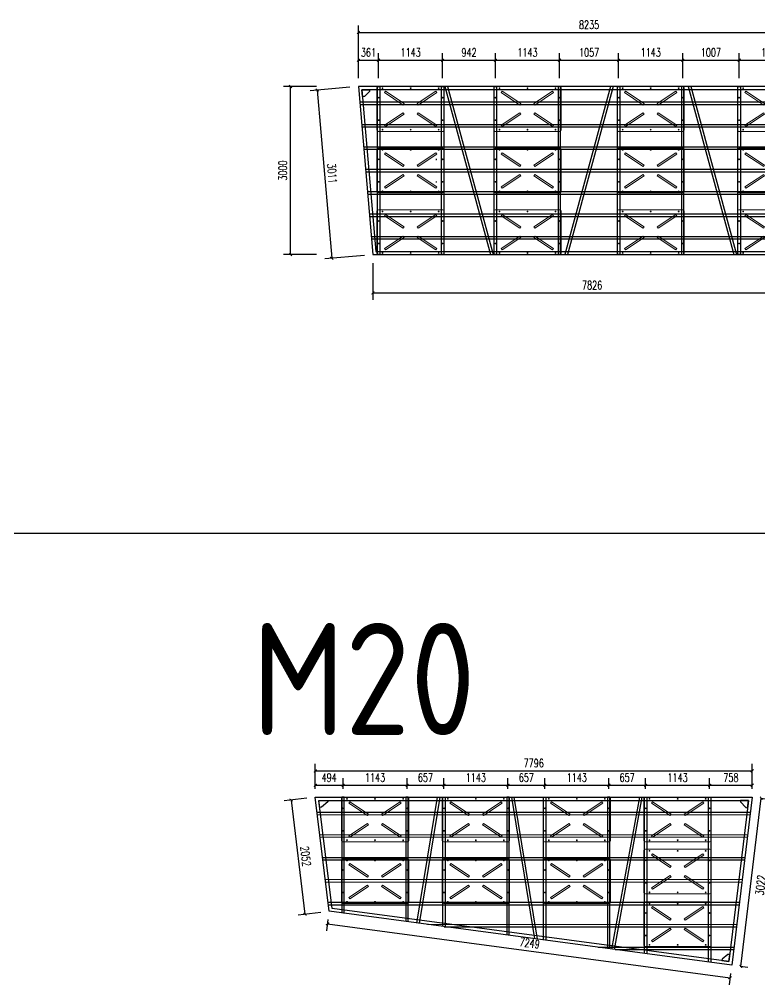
# Model space of a CAD drawing. Extents: x 1254079 to 1500931, y -102737 to 142253.
# Drawn here: x 1351050 to 1364264, y -50353 to -33127 of the extents above; entities that cross this region are included whole.
import ezdxf

# ---------------------------------------------------------------- set-up
doc = ezdxf.new("R2010")
doc.units = 0
doc.header["$LTSCALE"] = 1000
doc.header["$MEASUREMENT"] = 0
for name, color, linetype in [('DIM_MODI', 6, 'Continuous'), ('DOTE', 1, 'Continuous'), ('PUB_DIM', 3, 'Continuous'), ('PUB_TEXT', 7, 'Continuous'), ('W-float bowl浮筒', 253, 'Continuous'), ('W-FLOAT_BOWL浮筒', 253, 'Continuous'), ('W-STEEL_FRAME钢架', 3, 'Continuous'), ('W-STEEL_KEEL钢龙骨', 5, 'Continuous'), ('钢架', 90, 'Continuous')]:
    doc.layers.add(name, color=color, linetype=linetype)
doc.styles.add('_TCH_DIM_T3', font='SIMPLEX', dxfattribs={"width": 0.705882, "bigfont": 'GBCBIG'})
doc.styles.get("Standard").update_dxf_attribs({"font": 'gbenor.shx', "bigfont": 'gbcbig.shx'})
doc.dimstyles.new('_TCH_ARCH&&50', dxfattribs={"dimtxt": 148.75, "dimasz": 50, "dimexe": 125, "dimexo": 150, "dimgap": 63.125, "dimtad": 1, "dimdec": 0, "dimzin": 0, "dimdsep": 46, "dimtxsty": '_TCH_DIM_T3', "dimblk": 'ARCHTICK', "dimcen": 0.09, "dimclrt": 7, "dimazin": 2, "dimtfac": 1, "dimtdec": 0, "dimtix": 1, "dimtmove": 2, "dimatfit": 3, "dimfxl": 0, "dimtolj": 1, "dimtzin": 0, "dimarcsym": 0})

# ---------------------------------------------------------------- blocks, each defined once
blk = doc.blocks.new('_ArchTick')
at = {"color": 0, "linetype": 'ByBlock', "const_width": 0.4}
blk.add_lwpolyline([(-0.5, -0.5), (0.5, 0.5)], dxfattribs=at)
blk = doc.blocks.new('*D634')
at = {"layer": 'Defpoints', "color": 0, "transparency": 16777216}
for p in [(1356828, -46794), (1356333, -47006), (1356828, -47006)]:
    blk.add_point(p, dxfattribs=at)
at = {"layer": 'PUB_DIM', "color": 0, "lineweight": -2, "transparency": 16777216}
for p, q in [((1356333, -46856), (1356333, -46669)), ((1356828, -46856), (1356828, -46669)), ((1356333, -46794), (1356828, -46794))]:
    blk.add_line(p, q, dxfattribs=at)
at = {"layer": 'PUB_DIM', "color": 0, "lineweight": -2, "transparency": 16777216, "xscale": 50, "yscale": 50, "zscale": 50, "rotation": 180}
blk.add_blockref('_ArchTick', (1356333, -46794), dxfattribs=at)
at = {"layer": 'PUB_DIM', "color": 0, "lineweight": -2, "transparency": 16777216, "xscale": 50, "yscale": 50, "zscale": 50}
blk.add_blockref('_ArchTick', (1356828, -46794), dxfattribs=at)
at = {"layer": 'PUB_DIM', "color": 7, "transparency": 16777216, "insert": (1356580, -46657), "char_height": 148.8, "attachment_point": 5, "style": '_TCH_DIM_T3'}
blk.add_mtext('\\A1;494', dxfattribs=at)
blk = doc.blocks.new('*D635')
at = {"layer": 'Defpoints', "color": 0, "transparency": 16777216}
for p in [(1357971, -46794), (1356828, -47006), (1357971, -47006)]:
    blk.add_point(p, dxfattribs=at)
at = {"layer": 'PUB_DIM', "color": 0, "lineweight": -2, "transparency": 16777216}
for p, q in [((1356828, -46856), (1356828, -46669)), ((1357971, -46856), (1357971, -46669)), ((1356828, -46794), (1357971, -46794))]:
    blk.add_line(p, q, dxfattribs=at)
at = {"layer": 'PUB_DIM', "color": 0, "lineweight": -2, "transparency": 16777216, "xscale": 50, "yscale": 50, "zscale": 50, "rotation": 180}
blk.add_blockref('_ArchTick', (1356828, -46794), dxfattribs=at)
at = {"layer": 'PUB_DIM', "color": 0, "lineweight": -2, "transparency": 16777216, "xscale": 50, "yscale": 50, "zscale": 50}
blk.add_blockref('_ArchTick', (1357971, -46794), dxfattribs=at)
at = {"layer": 'PUB_DIM', "color": 7, "transparency": 16777216, "insert": (1357399, -46657), "char_height": 148.8, "attachment_point": 5, "style": '_TCH_DIM_T3'}
blk.add_mtext('\\A1;1143', dxfattribs=at)
blk = doc.blocks.new('*D636')
at = {"layer": 'Defpoints', "color": 0, "transparency": 16777216}
for p in [(1358628, -46794), (1357971, -47006), (1358628, -47006)]:
    blk.add_point(p, dxfattribs=at)
at = {"layer": 'PUB_DIM', "color": 0, "lineweight": -2, "transparency": 16777216}
for p, q in [((1357971, -46856), (1357971, -46669)), ((1358628, -46856), (1358628, -46669)), ((1357971, -46794), (1358628, -46794))]:
    blk.add_line(p, q, dxfattribs=at)
at = {"layer": 'PUB_DIM', "color": 0, "lineweight": -2, "transparency": 16777216, "xscale": 50, "yscale": 50, "zscale": 50, "rotation": 180}
blk.add_blockref('_ArchTick', (1357971, -46794), dxfattribs=at)
at = {"layer": 'PUB_DIM', "color": 0, "lineweight": -2, "transparency": 16777216, "xscale": 50, "yscale": 50, "zscale": 50}
blk.add_blockref('_ArchTick', (1358628, -46794), dxfattribs=at)
at = {"layer": 'PUB_DIM', "color": 7, "transparency": 16777216, "insert": (1358299, -46657), "char_height": 148.8, "attachment_point": 5, "style": '_TCH_DIM_T3'}
blk.add_mtext('\\A1;657', dxfattribs=at)
blk = doc.blocks.new('*D637')
at = {"layer": 'Defpoints', "color": 0, "transparency": 16777216}
for p in [(1359771, -46794), (1358628, -47006), (1359771, -47006)]:
    blk.add_point(p, dxfattribs=at)
at = {"layer": 'PUB_DIM', "color": 0, "lineweight": -2, "transparency": 16777216}
for p, q in [((1358628, -46856), (1358628, -46669)), ((1359771, -46856), (1359771, -46669)), ((1358628, -46794), (1359771, -46794))]:
    blk.add_line(p, q, dxfattribs=at)
at = {"layer": 'PUB_DIM', "color": 0, "lineweight": -2, "transparency": 16777216, "xscale": 50, "yscale": 50, "zscale": 50, "rotation": 180}
blk.add_blockref('_ArchTick', (1358628, -46794), dxfattribs=at)
at = {"layer": 'PUB_DIM', "color": 0, "lineweight": -2, "transparency": 16777216, "xscale": 50, "yscale": 50, "zscale": 50}
blk.add_blockref('_ArchTick', (1359771, -46794), dxfattribs=at)
at = {"layer": 'PUB_DIM', "color": 7, "transparency": 16777216, "insert": (1359199, -46657), "char_height": 148.8, "attachment_point": 5, "style": '_TCH_DIM_T3'}
blk.add_mtext('\\A1;1143', dxfattribs=at)
blk = doc.blocks.new('*D638')
at = {"layer": 'Defpoints', "color": 0, "transparency": 16777216}
for p in [(1360428, -46794), (1359771, -47006), (1360428, -47006)]:
    blk.add_point(p, dxfattribs=at)
at = {"layer": 'PUB_DIM', "color": 0, "lineweight": -2, "transparency": 16777216}
for p, q in [((1359771, -46856), (1359771, -46669)), ((1360428, -46856), (1360428, -46669)), ((1359771, -46794), (1360428, -46794))]:
    blk.add_line(p, q, dxfattribs=at)
at = {"layer": 'PUB_DIM', "color": 0, "lineweight": -2, "transparency": 16777216, "xscale": 50, "yscale": 50, "zscale": 50, "rotation": 180}
blk.add_blockref('_ArchTick', (1359771, -46794), dxfattribs=at)
at = {"layer": 'PUB_DIM', "color": 0, "lineweight": -2, "transparency": 16777216, "xscale": 50, "yscale": 50, "zscale": 50}
blk.add_blockref('_ArchTick', (1360428, -46794), dxfattribs=at)
at = {"layer": 'PUB_DIM', "color": 7, "transparency": 16777216, "insert": (1360099, -46657), "char_height": 148.8, "attachment_point": 5, "style": '_TCH_DIM_T3'}
blk.add_mtext('\\A1;657', dxfattribs=at)
blk = doc.blocks.new('*D639')
at = {"layer": 'Defpoints', "color": 0, "transparency": 16777216}
for p in [(1361571, -46794), (1360428, -47006), (1361571, -47006)]:
    blk.add_point(p, dxfattribs=at)
at = {"layer": 'PUB_DIM', "color": 0, "lineweight": -2, "transparency": 16777216}
for p, q in [((1360428, -46856), (1360428, -46669)), ((1361571, -46856), (1361571, -46669)), ((1360428, -46794), (1361571, -46794))]:
    blk.add_line(p, q, dxfattribs=at)
at = {"layer": 'PUB_DIM', "color": 0, "lineweight": -2, "transparency": 16777216, "xscale": 50, "yscale": 50, "zscale": 50, "rotation": 180}
blk.add_blockref('_ArchTick', (1360428, -46794), dxfattribs=at)
at = {"layer": 'PUB_DIM', "color": 0, "lineweight": -2, "transparency": 16777216, "xscale": 50, "yscale": 50, "zscale": 50}
blk.add_blockref('_ArchTick', (1361571, -46794), dxfattribs=at)
at = {"layer": 'PUB_DIM', "color": 7, "transparency": 16777216, "insert": (1360999, -46657), "char_height": 148.8, "attachment_point": 5, "style": '_TCH_DIM_T3'}
blk.add_mtext('\\A1;1143', dxfattribs=at)
blk = doc.blocks.new('*D640')
at = {"layer": 'Defpoints', "color": 0, "transparency": 16777216}
for p in [(1362228, -46794), (1361571, -47006), (1362228, -47006)]:
    blk.add_point(p, dxfattribs=at)
at = {"layer": 'PUB_DIM', "color": 0, "lineweight": -2, "transparency": 16777216}
for p, q in [((1361571, -46856), (1361571, -46669)), ((1362228, -46856), (1362228, -46669)), ((1361571, -46794), (1362228, -46794))]:
    blk.add_line(p, q, dxfattribs=at)
at = {"layer": 'PUB_DIM', "color": 0, "lineweight": -2, "transparency": 16777216, "xscale": 50, "yscale": 50, "zscale": 50, "rotation": 180}
blk.add_blockref('_ArchTick', (1361571, -46794), dxfattribs=at)
at = {"layer": 'PUB_DIM', "color": 0, "lineweight": -2, "transparency": 16777216, "xscale": 50, "yscale": 50, "zscale": 50}
blk.add_blockref('_ArchTick', (1362228, -46794), dxfattribs=at)
at = {"layer": 'PUB_DIM', "color": 7, "transparency": 16777216, "insert": (1361899, -46657), "char_height": 148.8, "attachment_point": 5, "style": '_TCH_DIM_T3'}
blk.add_mtext('\\A1;657', dxfattribs=at)
blk = doc.blocks.new('*D641')
at = {"layer": 'Defpoints', "color": 0, "transparency": 16777216}
for p in [(1363371, -46794), (1362228, -47006), (1363371, -47006)]:
    blk.add_point(p, dxfattribs=at)
at = {"layer": 'PUB_DIM', "color": 0, "lineweight": -2, "transparency": 16777216}
for p, q in [((1362228, -46856), (1362228, -46669)), ((1363371, -46856), (1363371, -46669)), ((1362228, -46794), (1363371, -46794))]:
    blk.add_line(p, q, dxfattribs=at)
at = {"layer": 'PUB_DIM', "color": 0, "lineweight": -2, "transparency": 16777216, "xscale": 50, "yscale": 50, "zscale": 50, "rotation": 180}
blk.add_blockref('_ArchTick', (1362228, -46794), dxfattribs=at)
at = {"layer": 'PUB_DIM', "color": 0, "lineweight": -2, "transparency": 16777216, "xscale": 50, "yscale": 50, "zscale": 50}
blk.add_blockref('_ArchTick', (1363371, -46794), dxfattribs=at)
at = {"layer": 'PUB_DIM', "color": 7, "transparency": 16777216, "insert": (1362799, -46657), "char_height": 148.8, "attachment_point": 5, "style": '_TCH_DIM_T3'}
blk.add_mtext('\\A1;1143', dxfattribs=at)
blk = doc.blocks.new('*D642')
at = {"layer": 'Defpoints', "color": 0, "transparency": 16777216}
for p in [(1364129, -46794), (1363371, -47006), (1364129, -47006)]:
    blk.add_point(p, dxfattribs=at)
at = {"layer": 'PUB_DIM', "color": 0, "lineweight": -2, "transparency": 16777216}
for p, q in [((1363371, -46856), (1363371, -46669)), ((1364129, -46856), (1364129, -46669)), ((1363371, -46794), (1364129, -46794))]:
    blk.add_line(p, q, dxfattribs=at)
at = {"layer": 'PUB_DIM', "color": 0, "lineweight": -2, "transparency": 16777216, "xscale": 50, "yscale": 50, "zscale": 50, "rotation": 180}
blk.add_blockref('_ArchTick', (1363371, -46794), dxfattribs=at)
at = {"layer": 'PUB_DIM', "color": 0, "lineweight": -2, "transparency": 16777216, "xscale": 50, "yscale": 50, "zscale": 50}
blk.add_blockref('_ArchTick', (1364129, -46794), dxfattribs=at)
at = {"layer": 'PUB_DIM', "color": 7, "transparency": 16777216, "insert": (1363750, -46657), "char_height": 148.8, "attachment_point": 5, "style": '_TCH_DIM_T3'}
blk.add_mtext('\\A1;758', dxfattribs=at)
blk = doc.blocks.new('*D643')
at = {"layer": 'Defpoints', "color": 0, "transparency": 16777216}
for p in [(1356333, -47006), (1356579, -49044), (1356148, -49096)]:
    blk.add_point(p, dxfattribs=at)
at = {"layer": 'PUB_DIM', "color": 0, "lineweight": -2, "transparency": 16777216}
for p, q in [((1356184, -47024), (1355777, -47073)), ((1355901, -47058), (1356148, -49096)), ((1356430, -49062), (1356024, -49111))]:
    blk.add_line(p, q, dxfattribs=at)
at = {"layer": 'PUB_DIM', "color": 0, "lineweight": -2, "transparency": 16777216, "xscale": 50, "yscale": 50, "zscale": 50}
for p, rotation in [((1355901, -47058), 96.8888649522664), ((1356148, -49096), 276.8888649522664)]:
    blk.add_blockref('_ArchTick', p, dxfattribs=dict(at, rotation=rotation))
at = {"layer": 'PUB_DIM', "color": 7, "transparency": 16777216, "insert": (1356161, -48061), "char_height": 148.8, "attachment_point": 5, "rotation": 276.8889, "style": '_TCH_DIM_T3'}
blk.add_mtext('\\A1;2052', dxfattribs=at)
blk = doc.blocks.new('*D644')
at = {"layer": 'Defpoints', "color": 0, "transparency": 16777216}
for p in [(1356579, -49044), (1363765, -50006), (1363735, -50229)]:
    blk.add_point(p, dxfattribs=at)
at = {"layer": 'PUB_DIM', "color": 0, "lineweight": -2, "transparency": 16777216}
for p, q in [((1356559, -49192), (1356533, -49391)), ((1356550, -49267), (1363735, -50229)), ((1363745, -50155), (1363718, -50353))]:
    blk.add_line(p, q, dxfattribs=at)
at = {"layer": 'PUB_DIM', "color": 0, "lineweight": -2, "transparency": 16777216, "xscale": 50, "yscale": 50, "zscale": 50}
for p, rotation in [((1356550, -49267), 172.3716008341246), ((1363735, -50229), 352.3716008341247)]:
    blk.add_blockref('_ArchTick', p, dxfattribs=dict(at, rotation=rotation))
at = {"layer": 'PUB_DIM', "color": 7, "transparency": 16777216, "insert": (1360160, -49612), "char_height": 148.8, "attachment_point": 5, "rotation": 352.3716, "style": '_TCH_DIM_T3'}
blk.add_mtext('\\A1;7249', dxfattribs=at)
blk = doc.blocks.new('*D645')
at = {"layer": 'Defpoints', "color": 0, "transparency": 16777216}
for p in [(1364129, -47006), (1364292, -47026), (1363765, -50006)]:
    blk.add_point(p, dxfattribs=at)
at = {"layer": 'PUB_DIM', "color": 0, "lineweight": -2, "transparency": 16777216}
for p, q in [((1363928, -50026), (1364292, -47026)), ((1364278, -47024), (1364416, -47041)), ((1363914, -50024), (1364052, -50041))]:
    blk.add_line(p, q, dxfattribs=at)
at = {"layer": 'PUB_DIM', "color": 0, "lineweight": -2, "transparency": 16777216, "xscale": 50, "yscale": 50, "zscale": 50}
for p, rotation in [((1364292, -47026), 83.0766797897188), ((1363928, -50026), 263.0766797897188)]:
    blk.add_blockref('_ArchTick', p, dxfattribs=dict(at, rotation=rotation))
at = {"layer": 'PUB_DIM', "color": 7, "transparency": 16777216, "insert": (1364280, -48577), "char_height": 148.8, "attachment_point": 5, "rotation": 83.0767, "style": '_TCH_DIM_T3'}
blk.add_mtext('\\A1;3022', dxfattribs=at)
blk = doc.blocks.new('*D646')
at = {"layer": 'Defpoints', "color": 0, "transparency": 16777216}
for p in [(1364129, -46538), (1356333, -47006), (1364129, -47006)]:
    blk.add_point(p, dxfattribs=at)
at = {"layer": 'PUB_DIM', "color": 0, "lineweight": -2, "transparency": 16777216}
for p, q in [((1356333, -46856), (1356333, -46413)), ((1364129, -46856), (1364129, -46413)), ((1356333, -46538), (1364129, -46538))]:
    blk.add_line(p, q, dxfattribs=at)
at = {"layer": 'PUB_DIM', "color": 0, "lineweight": -2, "transparency": 16777216, "xscale": 50, "yscale": 50, "zscale": 50, "rotation": 180}
blk.add_blockref('_ArchTick', (1356333, -46538), dxfattribs=at)
at = {"layer": 'PUB_DIM', "color": 0, "lineweight": -2, "transparency": 16777216, "xscale": 50, "yscale": 50, "zscale": 50}
blk.add_blockref('_ArchTick', (1364129, -46538), dxfattribs=at)
at = {"layer": 'PUB_DIM', "color": 7, "transparency": 16777216, "insert": (1360231, -46400), "char_height": 148.8, "attachment_point": 5, "style": '_TCH_DIM_T3'}
blk.add_mtext('\\A1;7796', dxfattribs=at)
blk = doc.blocks.new('*D707')
at = {"layer": 'Defpoints', "color": 0, "transparency": 16777216}
for p in [(1355891, -34326), (1356504, -34326), (1356504, -37326)]:
    blk.add_point(p, dxfattribs=at)
at = {"layer": 'PUB_DIM', "color": 0, "lineweight": -2, "transparency": 16777216}
for p, q in [((1356354, -34326), (1355766, -34326)), ((1355891, -37326), (1355891, -34326)), ((1356354, -37326), (1355766, -37326))]:
    blk.add_line(p, q, dxfattribs=at)
at = {"layer": 'PUB_DIM', "color": 0, "lineweight": -2, "transparency": 16777216, "xscale": 50, "yscale": 50, "zscale": 50}
for p, rotation in [((1355891, -34326), 90), ((1355891, -37326), 270)]:
    blk.add_blockref('_ArchTick', p, dxfattribs=dict(at, rotation=rotation))
at = {"layer": 'PUB_DIM', "color": 7, "transparency": 16777216, "insert": (1355753, -35826), "char_height": 148.8, "attachment_point": 5, "rotation": 90, "style": '_TCH_DIM_T3'}
blk.add_mtext('\\A1;3000', dxfattribs=at)
blk = doc.blocks.new('*D708')
at = {"layer": 'Defpoints', "color": 0, "transparency": 16777216}
for p in [(1357462, -33857), (1357102, -34326), (1357462, -34326)]:
    blk.add_point(p, dxfattribs=at)
at = {"layer": 'PUB_DIM', "color": 0, "lineweight": -2, "transparency": 16777216}
for p, q in [((1357102, -34176), (1357102, -33732)), ((1357462, -34176), (1357462, -33732)), ((1357102, -33857), (1357462, -33857))]:
    blk.add_line(p, q, dxfattribs=at)
at = {"layer": 'PUB_DIM', "color": 0, "lineweight": -2, "transparency": 16777216, "xscale": 50, "yscale": 50, "zscale": 50, "rotation": 180}
blk.add_blockref('_ArchTick', (1357102, -33857), dxfattribs=at)
at = {"layer": 'PUB_DIM', "color": 0, "lineweight": -2, "transparency": 16777216, "xscale": 50, "yscale": 50, "zscale": 50}
blk.add_blockref('_ArchTick', (1357462, -33857), dxfattribs=at)
at = {"layer": 'PUB_DIM', "color": 7, "transparency": 16777216, "insert": (1357282, -33719), "char_height": 148.8, "attachment_point": 5, "style": '_TCH_DIM_T3'}
blk.add_mtext('\\A1;361', dxfattribs=at)
blk = doc.blocks.new('*D709')
at = {"layer": 'Defpoints', "color": 0, "transparency": 16777216}
for p in [(1358605, -33857), (1357462, -34326), (1358605, -34326)]:
    blk.add_point(p, dxfattribs=at)
at = {"layer": 'PUB_DIM', "color": 0, "lineweight": -2, "transparency": 16777216}
for p, q in [((1357462, -34176), (1357462, -33732)), ((1358605, -34176), (1358605, -33732)), ((1357462, -33857), (1358605, -33857))]:
    blk.add_line(p, q, dxfattribs=at)
at = {"layer": 'PUB_DIM', "color": 0, "lineweight": -2, "transparency": 16777216, "xscale": 50, "yscale": 50, "zscale": 50, "rotation": 180}
blk.add_blockref('_ArchTick', (1357462, -33857), dxfattribs=at)
at = {"layer": 'PUB_DIM', "color": 0, "lineweight": -2, "transparency": 16777216, "xscale": 50, "yscale": 50, "zscale": 50}
blk.add_blockref('_ArchTick', (1358605, -33857), dxfattribs=at)
at = {"layer": 'PUB_DIM', "color": 7, "transparency": 16777216, "insert": (1358034, -33719), "char_height": 148.8, "attachment_point": 5, "style": '_TCH_DIM_T3'}
blk.add_mtext('\\A1;1143', dxfattribs=at)
blk = doc.blocks.new('*D710')
at = {"layer": 'Defpoints', "color": 0, "transparency": 16777216}
for p in [(1359547, -33857), (1358605, -34326), (1359547, -34326)]:
    blk.add_point(p, dxfattribs=at)
at = {"layer": 'PUB_DIM', "color": 0, "lineweight": -2, "transparency": 16777216}
for p, q in [((1358605, -34176), (1358605, -33732)), ((1359547, -34176), (1359547, -33732)), ((1358605, -33857), (1359547, -33857))]:
    blk.add_line(p, q, dxfattribs=at)
at = {"layer": 'PUB_DIM', "color": 0, "lineweight": -2, "transparency": 16777216, "xscale": 50, "yscale": 50, "zscale": 50, "rotation": 180}
blk.add_blockref('_ArchTick', (1358605, -33857), dxfattribs=at)
at = {"layer": 'PUB_DIM', "color": 0, "lineweight": -2, "transparency": 16777216, "xscale": 50, "yscale": 50, "zscale": 50}
blk.add_blockref('_ArchTick', (1359547, -33857), dxfattribs=at)
at = {"layer": 'PUB_DIM', "color": 7, "transparency": 16777216, "insert": (1359076, -33719), "char_height": 148.8, "attachment_point": 5, "style": '_TCH_DIM_T3'}
blk.add_mtext('\\A1;942', dxfattribs=at)
blk = doc.blocks.new('*D711')
at = {"layer": 'Defpoints', "color": 0, "transparency": 16777216}
for p in [(1360690, -33857), (1359547, -34326), (1360690, -34326)]:
    blk.add_point(p, dxfattribs=at)
at = {"layer": 'PUB_DIM', "color": 0, "lineweight": -2, "transparency": 16777216}
for p, q in [((1359547, -34176), (1359547, -33732)), ((1360690, -34176), (1360690, -33732)), ((1359547, -33857), (1360690, -33857))]:
    blk.add_line(p, q, dxfattribs=at)
at = {"layer": 'PUB_DIM', "color": 0, "lineweight": -2, "transparency": 16777216, "xscale": 50, "yscale": 50, "zscale": 50, "rotation": 180}
blk.add_blockref('_ArchTick', (1359547, -33857), dxfattribs=at)
at = {"layer": 'PUB_DIM', "color": 0, "lineweight": -2, "transparency": 16777216, "xscale": 50, "yscale": 50, "zscale": 50}
blk.add_blockref('_ArchTick', (1360690, -33857), dxfattribs=at)
at = {"layer": 'PUB_DIM', "color": 7, "transparency": 16777216, "insert": (1360119, -33719), "char_height": 148.8, "attachment_point": 5, "style": '_TCH_DIM_T3'}
blk.add_mtext('\\A1;1143', dxfattribs=at)
blk = doc.blocks.new('*D712')
at = {"layer": 'Defpoints', "color": 0, "transparency": 16777216}
for p in [(1361747, -33857), (1360690, -34326), (1361747, -34326)]:
    blk.add_point(p, dxfattribs=at)
at = {"layer": 'PUB_DIM', "color": 0, "lineweight": -2, "transparency": 16777216}
for p, q in [((1360690, -34176), (1360690, -33732)), ((1361747, -34176), (1361747, -33732)), ((1360690, -33857), (1361747, -33857))]:
    blk.add_line(p, q, dxfattribs=at)
at = {"layer": 'PUB_DIM', "color": 0, "lineweight": -2, "transparency": 16777216, "xscale": 50, "yscale": 50, "zscale": 50, "rotation": 180}
blk.add_blockref('_ArchTick', (1360690, -33857), dxfattribs=at)
at = {"layer": 'PUB_DIM', "color": 0, "lineweight": -2, "transparency": 16777216, "xscale": 50, "yscale": 50, "zscale": 50}
blk.add_blockref('_ArchTick', (1361747, -33857), dxfattribs=at)
at = {"layer": 'PUB_DIM', "color": 7, "transparency": 16777216, "insert": (1361219, -33719), "char_height": 148.8, "attachment_point": 5, "style": '_TCH_DIM_T3'}
blk.add_mtext('\\A1;1057', dxfattribs=at)
blk = doc.blocks.new('*D713')
at = {"layer": 'Defpoints', "color": 0, "transparency": 16777216}
for p in [(1362890, -33857), (1361747, -34326), (1362890, -34326)]:
    blk.add_point(p, dxfattribs=at)
at = {"layer": 'PUB_DIM', "color": 0, "lineweight": -2, "transparency": 16777216}
for p, q in [((1361747, -34176), (1361747, -33732)), ((1362890, -34176), (1362890, -33732)), ((1361747, -33857), (1362890, -33857))]:
    blk.add_line(p, q, dxfattribs=at)
at = {"layer": 'PUB_DIM', "color": 0, "lineweight": -2, "transparency": 16777216, "xscale": 50, "yscale": 50, "zscale": 50, "rotation": 180}
blk.add_blockref('_ArchTick', (1361747, -33857), dxfattribs=at)
at = {"layer": 'PUB_DIM', "color": 0, "lineweight": -2, "transparency": 16777216, "xscale": 50, "yscale": 50, "zscale": 50}
blk.add_blockref('_ArchTick', (1362890, -33857), dxfattribs=at)
at = {"layer": 'PUB_DIM', "color": 7, "transparency": 16777216, "insert": (1362319, -33719), "char_height": 148.8, "attachment_point": 5, "style": '_TCH_DIM_T3'}
blk.add_mtext('\\A1;1143', dxfattribs=at)
blk = doc.blocks.new('*D714')
at = {"layer": 'Defpoints', "color": 0, "transparency": 16777216}
for p in [(1363897, -33857), (1362890, -34326), (1363897, -34326)]:
    blk.add_point(p, dxfattribs=at)
at = {"layer": 'PUB_DIM', "color": 0, "lineweight": -2, "transparency": 16777216}
for p, q in [((1362890, -34176), (1362890, -33732)), ((1363897, -34176), (1363897, -33732)), ((1362890, -33857), (1363897, -33857))]:
    blk.add_line(p, q, dxfattribs=at)
at = {"layer": 'PUB_DIM', "color": 0, "lineweight": -2, "transparency": 16777216, "xscale": 50, "yscale": 50, "zscale": 50, "rotation": 180}
blk.add_blockref('_ArchTick', (1362890, -33857), dxfattribs=at)
at = {"layer": 'PUB_DIM', "color": 0, "lineweight": -2, "transparency": 16777216, "xscale": 50, "yscale": 50, "zscale": 50}
blk.add_blockref('_ArchTick', (1363897, -33857), dxfattribs=at)
at = {"layer": 'PUB_DIM', "color": 7, "transparency": 16777216, "insert": (1363394, -33719), "char_height": 148.8, "attachment_point": 5, "style": '_TCH_DIM_T3'}
blk.add_mtext('\\A1;1007', dxfattribs=at)
blk = doc.blocks.new('*D715')
at = {"layer": 'Defpoints', "color": 0, "transparency": 16777216}
for p in [(1365040, -33857), (1363897, -34326), (1365040, -34326)]:
    blk.add_point(p, dxfattribs=at)
at = {"layer": 'PUB_DIM', "color": 0, "lineweight": -2, "transparency": 16777216}
for p, q in [((1363897, -34176), (1363897, -33732)), ((1365040, -34176), (1365040, -33732)), ((1363897, -33857), (1365040, -33857))]:
    blk.add_line(p, q, dxfattribs=at)
at = {"layer": 'PUB_DIM', "color": 0, "lineweight": -2, "transparency": 16777216, "xscale": 50, "yscale": 50, "zscale": 50, "rotation": 180}
blk.add_blockref('_ArchTick', (1363897, -33857), dxfattribs=at)
at = {"layer": 'PUB_DIM', "color": 0, "lineweight": -2, "transparency": 16777216, "xscale": 50, "yscale": 50, "zscale": 50}
blk.add_blockref('_ArchTick', (1365040, -33857), dxfattribs=at)
at = {"layer": 'PUB_DIM', "color": 7, "transparency": 16777216, "insert": (1364469, -33719), "char_height": 148.8, "attachment_point": 5, "style": '_TCH_DIM_T3'}
blk.add_mtext('\\A1;1143', dxfattribs=at)
blk = doc.blocks.new('*D717')
at = {"layer": 'Defpoints', "color": 0, "transparency": 16777216}
for p in [(1357102, -34326), (1357361, -37326), (1356626, -37390)]:
    blk.add_point(p, dxfattribs=at)
at = {"layer": 'PUB_DIM', "color": 0, "lineweight": -2, "transparency": 16777216}
for p, q in [((1356952, -34339), (1356242, -34401)), ((1356367, -34390), (1356626, -37390)), ((1357211, -37339), (1356501, -37401))]:
    blk.add_line(p, q, dxfattribs=at)
at = {"layer": 'PUB_DIM', "color": 0, "lineweight": -2, "transparency": 16777216, "xscale": 50, "yscale": 50, "zscale": 50}
for p, rotation in [((1356367, -34390), 94.93762603193566), ((1356626, -37390), 274.9376260319356)]:
    blk.add_blockref('_ArchTick', p, dxfattribs=dict(at, rotation=rotation))
at = {"layer": 'PUB_DIM', "color": 7, "transparency": 16777216, "insert": (1356633, -35878), "char_height": 148.8, "attachment_point": 5, "rotation": 274.9376, "style": '_TCH_DIM_T3'}
blk.add_mtext('\\A1;3011', dxfattribs=at)
blk = doc.blocks.new('*D719')
at = {"layer": 'Defpoints', "color": 0, "transparency": 16777216}
for p in [(1357361, -37326), (1365186, -37326), (1365186, -38009)]:
    blk.add_point(p, dxfattribs=at)
at = {"layer": 'PUB_DIM', "color": 0, "lineweight": -2, "transparency": 16777216}
for p, q in [((1357361, -37476), (1357361, -38134)), ((1365186, -37476), (1365186, -38134)), ((1357361, -38009), (1365186, -38009))]:
    blk.add_line(p, q, dxfattribs=at)
at = {"layer": 'PUB_DIM', "color": 0, "lineweight": -2, "transparency": 16777216, "xscale": 50, "yscale": 50, "zscale": 50, "rotation": 180}
blk.add_blockref('_ArchTick', (1357361, -38009), dxfattribs=at)
at = {"layer": 'PUB_DIM', "color": 0, "lineweight": -2, "transparency": 16777216, "xscale": 50, "yscale": 50, "zscale": 50}
blk.add_blockref('_ArchTick', (1365186, -38009), dxfattribs=at)
at = {"layer": 'PUB_DIM', "color": 7, "transparency": 16777216, "insert": (1361273, -37871), "char_height": 148.8, "attachment_point": 5, "style": '_TCH_DIM_T3'}
blk.add_mtext('\\A1;7826', dxfattribs=at)
blk = doc.blocks.new('*D720')
at = {"layer": 'Defpoints', "color": 0, "transparency": 16777216}
for p in [(1365336, -33362), (1357102, -34326), (1365336, -34326)]:
    blk.add_point(p, dxfattribs=at)
at = {"layer": 'PUB_DIM', "color": 0, "lineweight": -2, "transparency": 16777216}
for p, q in [((1357102, -34176), (1357102, -33237)), ((1365336, -34176), (1365336, -33237)), ((1357102, -33362), (1365336, -33362))]:
    blk.add_line(p, q, dxfattribs=at)
at = {"layer": 'PUB_DIM', "color": 0, "lineweight": -2, "transparency": 16777216, "xscale": 50, "yscale": 50, "zscale": 50, "rotation": 180}
blk.add_blockref('_ArchTick', (1357102, -33362), dxfattribs=at)
at = {"layer": 'PUB_DIM', "color": 0, "lineweight": -2, "transparency": 16777216, "xscale": 50, "yscale": 50, "zscale": 50}
blk.add_blockref('_ArchTick', (1365336, -33362), dxfattribs=at)
at = {"layer": 'PUB_DIM', "color": 7, "transparency": 16777216, "insert": (1361219, -33225), "char_height": 148.8, "attachment_point": 5, "style": '_TCH_DIM_T3'}
blk.add_mtext('\\A1;8235', dxfattribs=at)
blk = doc.blocks.new('$matou$00000145')
at = {"layer": 'W-float bowl浮筒', "lineweight": 0}
for p, q in [((-600, -375), (-600, 375)), ((-575, 400), (575, 400)), ((-507, 370), (-493, 370)), ((-500, 377), (-500, 363)), ((-7, 370), (7, 370)), ((0, 377), (0, 363)), ((493, 370), (507, 370)), ((500, 377), (500, 363)), ((600, 375), (600, -375)), ((-577, 200), (-563, 200)), ((-570, 207), (-570, 193)), ((563, 200), (577, 200)), ((570, 207), (570, 193)), ((-577, -200), (-563, -200)), ((-570, -193), (-570, -207)), ((563, -200), (577, -200)), ((570, -193), (570, -207)), ((575, -400), (-575, -400)), ((-507, -370), (-493, -370)), ((-500, -377), (-500, -363)), ((-7, -370), (7, -370)), ((0, -377), (0, -363)), ((493, -370), (507, -370)), ((500, -377), (500, -363))]:
    blk.add_line(p, q, dxfattribs=at)
at = {"layer": 'W-float bowl浮筒', "lineweight": 0, "ltscale": 100}
for points in [[(-450, 316), (-117, 95), (-133, 70), (-467, 291)], [(450, 316), (117, 95), (133, 70), (467, 291)], [(-450, -316), (-117, -95), (-133, -70), (-467, -291)], [(450, -316), (117, -95), (133, -70), (467, -291)]]:
    blk.add_lwpolyline(points, close=True, dxfattribs=at)
at = {"layer": 'W-float bowl浮筒', "lineweight": 0}
for centre in [(-500, 370), (0, 370), (500, 370), (-570, 200), (570, 200), (-570, -200), (570, -200), (-500, -370), (0, -370), (500, -370)]:
    blk.add_circle(centre, 7, dxfattribs=at)
for centre, start, end in [((-575, 375), 90, 180), ((575, 375), 0, 90), ((-575, -375), 180, 270), ((575, -375), 270, 0)]:
    blk.add_arc(centre, 25, start, end, dxfattribs=at)

msp = doc.modelspace()

# ---------------------------------------------------------------- linework, layer by layer
at = {"layer": 'DIM_MODI'}
msp.add_lwpolyline([(1284443.8, -42297.8), (1371490.4, -42297.8)], dxfattribs=at)
at = {"layer": 'DOTE'}
for points in [[(1357164.7, -34384.3), (1357300.9, -34384.3), (1357300.9, -34413.1), (1357209.4, -34503), (1357175.2, -34506)], [(1356398.6, -47064), (1356556.1, -47064), (1356556.1, -47089.2), (1356443.3, -47187.6), (1356414, -47191.1)], [(1364063.5, -47064), (1363919.6, -47064), (1363919.6, -47092.2), (1364015.5, -47191.7), (1364047.5, -47195.6)], [(1363714.2, -49940.8), (1363729.4, -49814.9), (1363695.2, -49814.9), (1363592.8, -49899.5), (1363589.5, -49924.1)]]:
    msp.add_lwpolyline(points, close=True, dxfattribs=at)
at = {"layer": 'PUB_DIM'}
for p, q in [((1358481.8, -35626.3), (1358495.8, -35626.3)), ((1358488.8, -35619.3), (1358488.8, -35633.3)), ((1358481.8, -36026.3), (1358495.8, -36026.3)), ((1358488.8, -36019.3), (1358488.8, -36033.3))]:
    msp.add_line(p, q, dxfattribs=at)
at = {"layer": 'W-STEEL_FRAME钢架'}
for p, q in [((1358644.6, -34326.3), (1359458.6, -37326.3)), ((1358691.1, -34326.3), (1359505.1, -37326.3)), ((1361602.6, -34326.3), (1360788.6, -37326.3)), ((1361649, -34326.3), (1360835, -37326.3)), ((1362988.6, -34326.3), (1363802.6, -37326.3)), ((1363035, -34326.3), (1363849, -37326.3))]:
    msp.add_line(p, q, dxfattribs=at)
for points in [[(1357440.9, -34326.3), (1357483.9, -34326.3), (1357483.9, -37326.3), (1357440.9, -37326.3)], [(1358583.9, -34326.3), (1358626.9, -34326.3), (1358626.9, -37326.3), (1358583.9, -37326.3)], [(1359525.8, -34326.3), (1359568.8, -34326.3), (1359568.8, -37326.3), (1359525.8, -37326.3)], [(1360711.8, -34326.3), (1360668.8, -34326.3), (1360668.8, -37326.3), (1360711.8, -37326.3)], [(1361725.8, -34326.3), (1361768.8, -34326.3), (1361768.8, -37326.3), (1361725.8, -37326.3)], [(1362911.8, -34326.3), (1362868.8, -34326.3), (1362868.8, -37326.3), (1362911.8, -37326.3)], [(1363875.8, -34326.3), (1363918.8, -34326.3), (1363918.8, -37326.3), (1363875.8, -37326.3)]]:
    msp.add_lwpolyline(points, close=True, dxfattribs=at)
for points in [[(1356849.2, -49079.8), (1356849.2, -47006), (1356806.2, -47006), (1356806.2, -49074.1)], [(1357992.2, -49232.9), (1357992.2, -47006), (1357949.2, -47006), (1357949.2, -49227.1)], [(1358606.2, -49315.1), (1358606.2, -47006), (1358649.2, -47006), (1358649.2, -49320.9)], [(1359792.2, -49474), (1359792.2, -47006), (1359749.2, -47006), (1359749.2, -49468.2)], [(1360406.2, -49556.2), (1360406.2, -47006), (1360449.2, -47006), (1360449.2, -49562)], [(1361592.2, -49715.1), (1361592.2, -47006), (1361549.2, -47006), (1361549.2, -49709.3)], [(1362206.2, -49797.3), (1362206.2, -47006), (1362249.2, -47006), (1362249.2, -49803.1)], [(1363349.2, -49950.4), (1363349.2, -47006), (1363392.2, -47006), (1363392.2, -49956.1)]]:
    msp.add_lwpolyline(points, dxfattribs=at)
at = {"layer": 'W-STEEL_KEEL钢龙骨'}
for p, q in [((1365322.1, -34606.6), (1357125.7, -34606.6)), ((1357129.2, -34646.6), (1365320.1, -34646.6)), ((1365302.1, -35007.1), (1357160.4, -35007.9)), ((1357163.9, -35047.9), (1365300.1, -35047.1)), ((1365282.1, -35406.1), (1357194.8, -35406.3)), ((1357198.3, -35446.3), (1365280.1, -35446.1)), ((1365262.1, -35806.4), (1357229.4, -35806.3)), ((1357232.8, -35846.3), (1365260.1, -35846.4)), ((1365242.2, -36206.1), (1357263.9, -36206.5)), ((1357267.4, -36246.5), (1365240.2, -36246.1)), ((1365222.2, -36606.4), (1357298.5, -36606.7)), ((1357302, -36646.7), (1365220.2, -36646.4)), ((1365202.2, -37006.3), (1357333.1, -37006.4)), ((1357336.5, -37046.4), (1365200.2, -37046.3)), ((1364095.4, -47282.5), (1356366, -47277.5)), ((1356370.8, -47317.5), (1364090.5, -47322.5)), ((1364046.8, -47682.5), (1356414.3, -47677.5)), ((1356419.1, -47717.5), (1364041.9, -47722.5)), ((1363997.7, -48087), (1356463.9, -48087.6)), ((1356468.7, -48127.6), (1363992.8, -48127)), ((1363949.7, -48482.4), (1356511, -48477.5)), ((1356515.8, -48517.6), (1363944.8, -48522.4)), ((1363900.5, -48887), (1356560.5, -48887.6)), ((1356565.3, -48927.6), (1363895.7, -48927)), ((1363852.5, -49282.4), (1358334.4, -49278.7)), ((1358634.5, -49318.9), (1363847.7, -49322.3)), ((1363803.4, -49687), (1361383.9, -49687.2)), ((1361682.4, -49727.1), (1363798.5, -49727))]:
    msp.add_line(p, q, dxfattribs=at)
at = {"layer": '钢架'}
for points in [[(1357101.5, -34326.3), (1357360.7, -37326.3), (1365186.3, -37326.3), (1365336, -34326.3)], [(1357164.7, -34384.3), (1357413.9, -37268.3), (1365131.1, -37268.3), (1365275.1, -34384.3)], [(1356333.2, -47006), (1364128.9, -47006), (1363764.7, -50006), (1356579.4, -49043.7)], [(1356398.6, -47064), (1364063.5, -47064), (1363714.2, -49940.8), (1356631.6, -48992.2)]]:
    msp.add_lwpolyline(points, close=True, dxfattribs=at)
for points in [[(1358147.3, -49253.7), (1358515.9, -47006)], [(1358189.9, -49259.4), (1358559.4, -47006)], [(1360253.8, -49535.8), (1359838.9, -47006)], [(1360298.3, -49541.8), (1359882.5, -47006)], [(1362119, -47006), (1361621.6, -49719)], [(1362162.7, -47006), (1361664.3, -49724.7)]]:
    msp.add_lwpolyline(points, dxfattribs=at)

# ---------------------------------------------------------------- block references
at = {"layer": 'W-FLOAT_BOWL浮筒'}
for p in [(1358033.9, -34726.3), (1360118.8, -34726.3), (1362318.8, -34726.3), (1364468.8, -34726.3), (1358033.9, -35826.3), (1360118.8, -35826.3), (1362318.8, -35826.3), (1364468.8, -35826.3), (1358033.9, -36926.3), (1360118.8, -36926.3), (1362318.8, -36926.3), (1364468.8, -36926.3), (1357399.2, -47406), (1359199.2, -47406), (1360999.2, -47406), (1362799.2, -47406), (1362799.2, -48334.2), (1357399.2, -48506), (1359199.2, -48506), (1360999.2, -48506), (1362799.2, -49273.2)]:
    msp.add_blockref('$matou$00000145', p, dxfattribs=at)

# ---------------------------------------------------------------- texts
at = {"layer": 'PUB_TEXT'}
msp.add_text('M20', height=2000, dxfattribs=at).set_placement((1355200.7, -45897.8))

# ---------------------------------------------------------------- dimensions: what is measured, and where the dimension line sits
at = {"layer": 'PUB_DIM'}
for p1, p2, distance, picture, middle in [((1357101.5086, -34326.2799), (1365336.0467, -34326.2799), 964.0528, '*D720', (1361218.7777, -33224.7271)), ((1357101.5, -34326.3), (1357462.4, -34326.3), 469.8, '*D708', (1357281.9, -33719)), ((1357462.4, -34326.3), (1358605.4, -34326.3), 469.8, '*D709', (1358033.9, -33719)), ((1358605.4, -34326.3), (1359547.3, -34326.3), 469.8, '*D710', (1359076.3, -33719)), ((1359547.3, -34326.3), (1360690.3, -34326.3), 469.8, '*D711', (1360118.8, -33719)), ((1360690.3, -34326.3), (1361747.3, -34326.3), 469.8, '*D712', (1361218.8, -33719)), ((1361747.3, -34326.3), (1362890.3, -34326.3), 469.8, '*D713', (1362318.8, -33719)), ((1362890.3, -34326.3), (1363897.3, -34326.3), 469.8, '*D714', (1363393.8, -33719)), ((1363897.3, -34326.3), (1365040.3, -34326.3), 469.8, '*D715', (1364468.8, -33719)), ((1356503.8, -37326.3), (1356503.8, -34326.3), 613.1, '*D707', (1355753.2, -35826.3)), ((1357101.5, -34326.3), (1357360.7, -37326.3), -737.6, '*D717', (1356633.2, -35877.9)), ((1357360.7, -37326.3), (1365186.3, -37326.3), -682.3, '*D719', (1361273.5, -37871.1)), ((1356333.2, -47006), (1364128.9, -47006), 468, '*D646', (1360231.1, -46400.5)), ((1356333.1938, -47006.0336), (1356827.6627, -47006.0336), 211.5994, '*D634', (1356580.4282, -46656.9342)), ((1356827.7, -47006), (1357970.7, -47006), 211.6, '*D635', (1357399.2, -46656.9)), ((1357970.7, -47006), (1358627.7, -47006), 211.6, '*D636', (1358299.2, -46656.9)), ((1358627.7, -47006), (1359770.7, -47006), 211.6, '*D637', (1359199.2, -46656.9)), ((1359770.7, -47006), (1360427.7, -47006), 211.6, '*D638', (1360099.2, -46656.9)), ((1360427.7, -47006), (1361570.7, -47006), 211.6, '*D639', (1360999.2, -46656.9)), ((1361570.7, -47006), (1362227.7, -47006), 211.6, '*D640', (1361899.2, -46656.9)), ((1362227.7, -47006), (1363370.7, -47006), 211.6, '*D641', (1362799.2, -46656.9)), ((1363370.7, -47006), (1364128.9, -47006), 211.6, '*D642', (1363749.8, -46656.9)), ((1356333.1938, -47006.0336), (1356579.3755, -49043.6901), -434.8612, '*D643', (1356161.0702, -48060.5285)), ((1356579.4, -49043.7), (1363764.7, -50006), -224.9, '*D644', (1360160.4, -49611.5))]:
    dim = msp.add_aligned_dim(p1=p1, p2=p2, distance=distance, dimstyle='_TCH_ARCH&&50', dxfattribs=at)
    dim.commit()
    dim.dimension.update_dxf_attribs({"geometry": picture, "text_midpoint": middle})
dim = msp.add_linear_dim(base=(1364292.4, -47025.9), p1=(1363764.7, -50006), p2=(1364128.9, -47006), angle=83.07668, dimstyle='_TCH_ARCH&&50', dxfattribs=at)
dim.commit()
dim.dimension.update_dxf_attribs({"geometry": '*D645', "text_midpoint": (1364280, -48576.9), "dimtype": 129})

doc.saveas('drawing.dxf')
